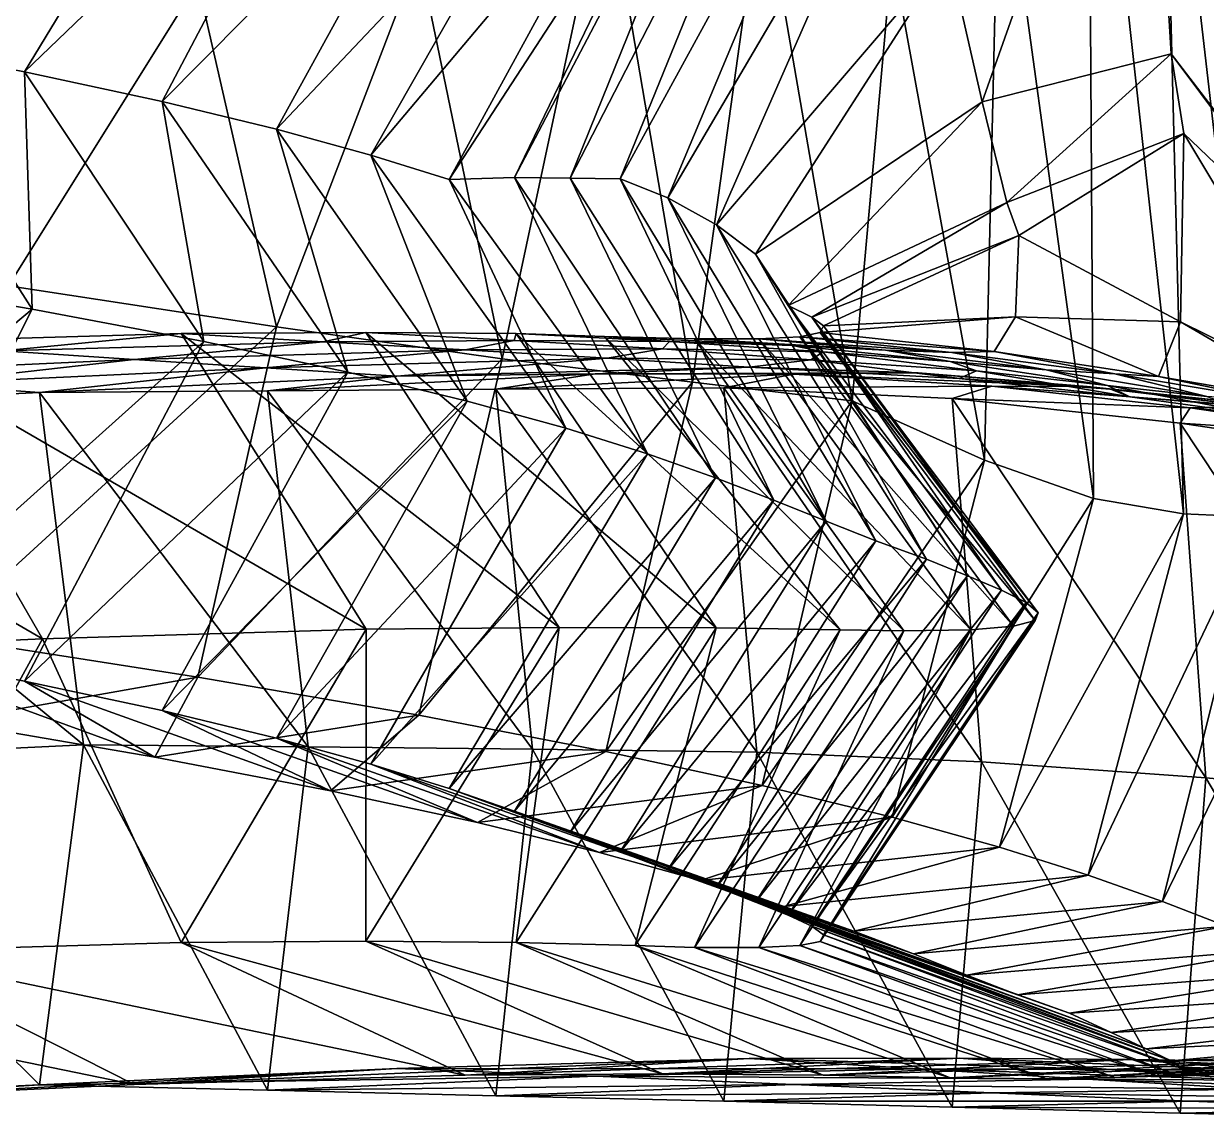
# Model space of a CAD drawing. Extents: x -4 to 137, y -13 to 10.
# Drawn here: x 51.8 to 58.05, y -12.16 to -6.37 of the extents above; entities that cross this region are included whole.
import ezdxf

# ---------------------------------------------------------------- set-up
doc = ezdxf.new("R2010")
doc.units = 0
doc.header["$MEASUREMENT"] = 0

msp = doc.modelspace()

# ---------------------------------------------------------------- linework, layer by layer
for points in [[(58.405579, -4.989332, -25.218061), (58.59613, -6.837533, -23.843334), (57.546005, -2.609344, -25.00547)], [(57.730637, -4.331309, -23.98254), (57.546005, -2.609344, -25.00547), (58.59613, -6.837533, -23.843334)], [(56.865158, -6.782121, -24.372002), (56.686417, -5.998352, -25.459578), (57.730637, -4.331309, -23.98254)], [(57.730637, -4.331309, -23.98254), (57.8638, -6.528424, -22.833847), (56.865158, -6.782121, -24.372002)], [(58.59613, -6.837533, -23.843334), (58.733543, -7.662819, -22.488863), (57.730637, -4.331309, -23.98254)], [(57.8638, -6.528424, -22.833847), (57.730637, -4.331309, -23.98254), (58.733543, -7.662819, -22.488863)], [(56.955917, -5.260393, -33.84515), (57.452751, -8.878131, -34.352871), (57.425316, -4.379714, -32.60836)], [(57.928406, -8.960298, -33.213966), (57.425316, -4.379714, -32.60836), (57.452751, -8.878131, -34.352871)], [(57.425316, -4.379714, -32.60836), (57.928406, -8.960298, -33.213966), (57.817444, -4.578984, -31.468891)], [(58.324554, -8.977098, -32.041355), (57.817444, -4.578984, -31.468891), (57.928406, -8.960298, -33.213966)], [(57.817444, -4.578984, -31.468891), (58.324554, -8.977098, -32.041355), (58.153168, -5.216606, -30.347519)], [(55.36927, -5.162689, -31.052677), (55.674721, -4.737653, -29.930334), (54.392487, -7.181582, -31.127708)], [(54.687866, -7.184861, -30.096741), (54.392487, -7.181582, -31.127708), (55.674721, -4.737653, -29.930334)], [(55.674721, -4.737653, -29.930334), (55.947861, -4.736473, -28.824186), (54.687866, -7.184861, -30.096741)], [(54.951965, -7.189312, -29.033722), (54.687866, -7.184861, -30.096741), (55.947861, -4.736473, -28.824186)], [(55.947861, -4.736473, -28.824186), (56.207687, -4.888609, -27.698906), (54.951965, -7.189312, -29.033722)], [(55.203217, -7.288986, -27.946186), (54.951965, -7.189312, -29.033722), (56.207687, -4.888609, -27.698906)], [(56.207687, -4.888609, -27.698906), (56.473175, -5.123764, -26.542622), (55.203217, -7.288986, -27.946186)], [(52.692467, -5.156517, -36.0397), (53.44442, -5.045809, -35.06707), (51.804138, -6.622512, -35.858421)], [(52.53125, -6.779742, -34.954033), (51.804138, -6.622512, -35.858421), (53.44442, -5.045809, -35.06707)], [(53.44442, -5.045809, -35.06707), (54.069077, -5.228069, -34.113453), (52.53125, -6.779742, -34.954033)], [(55.45993, -7.431946, -26.82456), (55.203217, -7.288986, -27.946186), (56.473175, -5.123764, -26.542622)], [(56.473175, -5.123764, -26.542622), (56.686417, -5.998352, -25.459578), (55.45993, -7.431946, -26.82456)], [(51.79422, -5.171765, -36.989464), (52.692467, -5.156517, -36.0397), (50.935577, -6.454205, -36.750275)], [(51.804138, -6.622512, -35.858421), (50.935577, -6.454205, -36.750275), (52.692467, -5.156517, -36.0397)], [(55.012512, -5.424488, -32.126053), (55.36927, -5.162689, -31.052677), (54.047531, -7.192415, -32.131638)], [(54.392487, -7.181582, -31.127708), (54.047531, -7.192415, -32.131638), (55.36927, -5.162689, -31.052677)], [(53.135284, -6.926709, -34.033722), (52.53125, -6.779742, -34.954033), (54.069077, -5.228069, -34.113453)], [(54.069077, -5.228069, -34.113453), (54.585449, -5.393074, -33.138866), (53.135284, -6.926709, -34.033722)], [(56.388359, -6.000318, -35.040268), (56.876038, -8.675271, -35.455246), (56.955917, -5.260393, -33.84515)], [(57.452751, -8.878131, -34.352871), (56.955917, -5.260393, -33.84515), (56.876038, -8.675271, -35.455246)], [(53.634583, -7.064089, -33.094067), (53.135284, -6.926709, -34.033722), (54.585449, -5.393074, -33.138866)], [(54.585449, -5.393074, -33.138866), (55.012512, -5.424488, -32.126053), (53.634583, -7.064089, -33.094067)], [(54.047531, -7.192415, -32.131638), (53.634583, -7.064089, -33.094067), (55.012512, -5.424488, -32.126053)], [(53.887985, -6.007022, -38.25573), (54.32695, -8.141006, -38.669388), (54.875275, -5.570808, -37.14743)], [(55.334053, -8.264103, -37.605446), (54.875275, -5.570808, -37.14743), (54.32695, -8.141006, -38.669388)], [(54.875275, -5.570808, -37.14743), (55.334053, -8.264103, -37.605446), (55.701782, -5.613574, -36.082237)], [(56.176849, -8.362598, -36.525738), (55.701782, -5.613574, -36.082237), (55.334053, -8.264103, -37.605446)], [(55.701782, -5.613574, -36.082237), (56.176849, -8.362598, -36.525738), (56.388359, -6.000318, -35.040268)], [(51.347519, -5.93324, -40.338554), (51.719368, -7.753761, -40.767757), (52.719032, -6.151176, -39.32082)], [(55.666138, -7.587431, -25.702774), (55.45993, -7.431946, -26.82456), (56.686417, -5.998352, -25.459578)], [(56.686417, -5.998352, -25.459578), (56.865158, -6.782121, -24.372002), (55.666138, -7.587431, -25.702774)], [(52.719032, -6.151176, -39.32082), (53.135315, -7.971803, -39.718105), (53.887985, -6.007022, -38.25573)], [(54.32695, -8.141006, -38.669388), (53.887985, -6.007022, -38.25573), (53.135315, -7.971803, -39.718105)], [(56.876038, -8.675271, -35.455246), (56.388359, -6.000318, -35.040268), (56.176849, -8.362598, -36.525738)], [(53.135315, -7.971803, -39.718105), (52.719032, -6.151176, -39.32082), (51.719368, -7.753761, -40.767757)], [(51.844864, -7.877126, -37.490669), (50.770691, -7.69505, -38.426392), (50.935577, -6.454205, -36.750275)], [(50.935577, -6.454205, -36.750275), (51.804138, -6.622512, -35.858421), (51.844864, -7.877126, -37.490669)], [(56.994049, -7.314048, -23.255314), (56.865158, -6.782121, -24.372002), (57.8638, -6.528424, -22.833847)], [(57.8638, -6.528424, -22.833847), (57.929626, -6.949775, -21.637478), (56.994049, -7.314048, -23.255314)], [(58.733543, -7.662819, -22.488863), (58.803314, -7.785913, -21.251177), (57.8638, -6.528424, -22.833847)], [(57.929626, -6.949775, -21.637478), (57.8638, -6.528424, -22.833847), (58.803314, -7.785913, -21.251177)], [(52.752106, -8.049047, -36.545555), (51.844864, -7.877126, -37.490669), (51.804138, -6.622512, -35.858421)], [(51.804138, -6.622512, -35.858421), (52.53125, -6.779742, -34.954033), (52.752106, -8.049047, -36.545555)], [(53.511566, -8.211172, -35.587395), (52.752106, -8.049047, -36.545555), (52.53125, -6.779742, -34.954033)], [(52.53125, -6.779742, -34.954033), (53.135284, -6.926709, -34.033722), (53.511566, -8.211172, -35.587395)], [(55.838959, -7.859208, -24.600492), (55.666138, -7.587431, -25.702774), (56.865158, -6.782121, -24.372002)], [(56.865158, -6.782121, -24.372002), (56.994049, -7.314048, -23.255314), (55.838959, -7.859208, -24.600492)], [(54.142487, -8.363867, -34.612534), (53.511566, -8.211172, -35.587395), (53.135284, -6.926709, -34.033722)], [(53.135284, -6.926709, -34.033722), (53.634583, -7.064089, -33.094067), (54.142487, -8.363867, -34.612534)], [(57.05777, -7.48804, -22.095718), (56.994049, -7.314048, -23.255314), (57.929626, -6.949775, -21.637478)], [(57.929626, -6.949775, -21.637478), (57.912285, -7.944373, -20.577213), (57.05777, -7.48804, -22.095718)], [(57.912285, -7.944373, -20.577213), (57.929626, -6.949775, -21.637478), (58.786148, -8.376158, -20.141785)], [(58.803314, -7.785913, -21.251177), (58.786148, -8.376158, -20.141785), (57.929626, -6.949775, -21.637478)], [(54.664032, -8.507484, -33.617325), (54.142487, -8.363867, -34.612534), (53.634583, -7.064089, -33.094067)], [(53.634583, -7.064089, -33.094067), (54.047531, -7.192415, -32.131638), (54.664032, -8.507484, -33.617325)], [(54.047531, -7.192415, -32.131638), (54.392487, -7.181582, -31.127708), (55.095367, -8.642395, -32.598106)], [(55.455688, -8.768948, -31.55122), (55.095367, -8.642395, -32.598106), (54.392487, -7.181582, -31.127708)], [(54.392487, -7.181582, -31.127708), (54.687866, -7.184861, -30.096741), (55.455688, -8.768948, -31.55122)], [(55.764191, -8.887507, -30.473021), (55.455688, -8.768948, -31.55122), (54.687866, -7.184861, -30.096741)], [(54.687866, -7.184861, -30.096741), (54.951965, -7.189312, -29.033722), (55.764191, -8.887507, -30.473021)], [(55.095367, -8.642395, -32.598106), (54.664032, -8.507484, -33.617325), (54.047531, -7.192415, -32.131638)], [(56.04007, -8.998441, -29.359844), (55.764191, -8.887507, -30.473021), (54.951965, -7.189312, -29.033722)], [(54.951965, -7.189312, -29.033722), (55.203217, -7.288986, -27.946186), (56.04007, -8.998441, -29.359844)], [(56.30249, -9.102099, -28.208042), (56.04007, -8.998441, -29.359844), (55.203217, -7.288986, -27.946186)], [(55.203217, -7.288986, -27.946186), (55.45993, -7.431946, -26.82456), (56.30249, -9.102099, -28.208042)], [(55.963593, -7.919748, -23.487137), (55.838959, -7.859208, -24.600492), (56.994049, -7.314048, -23.255314)], [(56.994049, -7.314048, -23.255314), (57.05777, -7.48804, -22.095718), (55.963593, -7.919748, -23.487137)], [(56.570648, -9.198849, -27.013958), (56.30249, -9.102099, -28.208042), (55.45993, -7.431946, -26.82456)], [(55.45993, -7.431946, -26.82456), (55.666138, -7.587431, -25.702774), (56.570648, -9.198849, -27.013958)], [(56.025208, -7.965646, -22.393549), (55.963593, -7.919748, -23.487137), (57.05777, -7.48804, -22.095718)], [(57.05777, -7.48804, -22.095718), (57.040985, -7.918362, -20.993025), (56.025208, -7.965646, -22.393549)], [(57.040985, -7.918362, -20.993025), (57.05777, -7.48804, -22.095718), (57.912285, -7.944373, -20.577213)], [(56.786018, -9.287285, -25.817177), (56.570648, -9.198849, -27.013958), (55.666138, -7.587431, -25.702774)], [(55.666138, -7.587431, -25.702774), (55.838959, -7.859208, -24.600492), (56.786018, -9.287285, -25.817177)], [(50.770691, -7.69505, -38.426392), (51.844864, -7.877126, -37.490669), (49.907196, -9.502048, -38.011246)], [(51.719368, -7.753761, -40.767757), (51.347519, -9.608102, -40.769165), (53.135315, -7.971803, -39.718105)], [(56.966545, -9.364061, -24.625252), (56.786018, -9.287285, -25.817177), (55.838959, -7.859208, -24.600492)], [(55.838959, -7.859208, -24.600492), (55.963593, -7.919748, -23.487137), (56.966545, -9.364061, -24.625252)], [(50.935577, -9.677971, -37.128025), (49.907196, -9.502048, -38.011246), (51.844864, -7.877126, -37.490669)], [(51.844864, -7.877126, -37.490669), (52.752106, -8.049047, -36.545555), (50.935577, -9.677971, -37.128025)], [(57.096733, -9.429153, -23.446442), (56.966545, -9.364061, -24.625252), (55.963593, -7.919748, -23.487137)], [(55.963593, -7.919748, -23.487137), (56.025208, -7.965646, -22.393549), (57.096733, -9.429153, -23.446442)], [(56.008972, -8.000262, -21.325891), (56.025208, -7.965646, -22.393549), (57.040985, -7.918362, -20.993025)], [(57.040985, -7.918362, -20.993025), (56.928368, -8.101231, -19.992151), (56.008972, -8.000262, -21.325891)], [(56.928368, -8.101231, -19.992151), (57.040985, -7.918362, -20.993025), (57.795944, -8.234324, -19.580931)], [(57.912285, -7.944373, -20.577213), (57.795944, -8.234324, -19.580931), (57.040985, -7.918362, -20.993025)], [(52.719032, -9.822453, -39.751015), (53.135315, -7.971803, -39.718105), (51.347519, -9.608102, -40.769165)], [(53.135315, -7.971803, -39.718105), (52.719032, -9.822453, -39.751015), (54.32695, -8.141006, -38.669388)], [(56.025208, -7.965646, -22.393549), (56.008972, -8.000262, -21.325891), (57.161095, -9.482532, -22.289009)], [(57.161095, -9.482532, -22.289009), (57.096733, -9.429153, -23.446442), (56.025208, -7.965646, -22.393549)], [(57.795944, -8.234324, -19.580931), (57.912285, -7.944373, -20.577213), (58.663513, -8.381534, -19.285978)], [(58.786148, -8.376158, -20.141785), (58.663513, -8.381534, -19.285978), (57.912285, -7.944373, -20.577213)], [(50.994118, -8.054233, -14.796597), (49.332275, -8.130733, -14.252637), (51.898849, -9.620147, -14.273645)], [(51.804138, -9.843687, -36.23587), (50.935577, -9.677971, -37.128025), (52.752106, -8.049047, -36.545555)], [(52.630951, -8.006781, -15.42831), (50.994118, -8.054233, -14.796597), (53.608559, -9.569788, -14.930164)], [(50.994118, -8.054233, -14.796597), (52.630951, -8.006781, -15.42831), (51.688553, -8.09881, -14.175508)], [(51.898849, -9.620147, -14.273645), (53.608559, -9.569788, -14.930164), (50.994118, -8.054233, -14.796597)], [(53.381317, -8.049942, -14.82706), (51.688553, -8.09881, -14.175508), (52.630951, -8.006781, -15.42831)], [(51.688553, -8.09881, -14.175508), (53.381317, -8.049942, -14.82706), (52.382988, -8.143388, -13.693321)], [(52.752106, -8.049047, -36.545555), (53.511566, -8.211172, -35.587395), (51.804138, -9.843687, -36.23587)], [(54.131683, -8.093102, -14.364719), (52.382988, -8.143388, -13.693321), (53.381317, -8.049942, -14.82706)], [(53.607254, -8.000882, -15.951647), (52.630951, -8.006781, -15.42831), (54.628326, -9.560458, -15.482784)], [(52.630951, -8.006781, -15.42831), (53.607254, -8.000882, -15.951647), (53.381317, -8.049942, -14.82706)], [(53.608559, -9.569788, -14.930164), (54.628326, -9.560458, -15.482784), (52.630951, -8.006781, -15.42831)], [(54.390976, -8.043903, -15.511402), (53.381317, -8.049942, -14.82706), (53.607254, -8.000882, -15.951647)], [(53.381317, -8.049942, -14.82706), (54.390976, -8.043903, -15.511402), (54.131683, -8.093102, -14.364719)], [(54.401917, -8.006366, -16.690981), (53.607254, -8.000882, -15.951647), (55.458374, -9.561884, -16.25675)], [(54.628326, -9.560458, -15.482784), (55.458374, -9.561884, -16.25675), (53.607254, -8.000882, -15.951647)], [(53.607254, -8.000882, -15.951647), (54.401917, -8.006366, -16.690981), (54.390976, -8.043903, -15.511402)], [(55.174713, -8.086925, -15.071161), (54.131683, -8.093102, -14.364719), (54.390976, -8.043903, -15.511402)], [(55.212814, -8.049373, -16.277727), (54.390976, -8.043903, -15.511402), (54.401917, -8.006366, -16.690981)], [(54.390976, -8.043903, -15.511402), (55.212814, -8.049373, -16.277727), (55.174713, -8.086925, -15.071161)], [(54.86908, -8.022476, -17.500822), (54.401917, -8.006366, -16.690981), (56.114197, -9.572714, -17.111652)], [(55.458374, -9.561884, -16.25675), (56.114197, -9.572714, -17.111652), (54.401917, -8.006366, -16.690981)], [(54.401917, -8.006366, -16.690981), (54.86908, -8.022476, -17.500822), (55.212814, -8.049373, -16.277727)], [(55.34494, -8.034047, -18.376648), (54.86908, -8.022476, -17.500822), (56.450546, -9.578332, -18.03828)], [(56.114197, -9.572714, -17.111652), (56.450546, -9.578332, -18.03828), (54.86908, -8.022476, -17.500822)], [(54.86908, -8.022476, -17.500822), (55.34494, -8.034047, -18.376648), (55.862122, -8.06915, -17.119743)], [(55.862122, -8.06915, -17.119743), (55.212814, -8.049373, -16.277727), (54.86908, -8.022476, -17.500822)], [(56.023697, -8.103693, -15.865801), (55.174713, -8.086925, -15.071161), (55.212814, -8.049373, -16.277727)], [(55.212814, -8.049373, -16.277727), (55.862122, -8.06915, -17.119743), (56.023697, -8.103693, -15.865801)], [(55.683685, -8.034584, -19.311689), (55.34494, -8.034047, -18.376648), (56.804359, -9.572096, -19.027592)], [(56.450546, -9.578332, -18.03828), (56.804359, -9.572096, -19.027592), (55.34494, -8.034047, -18.376648)], [(55.34494, -8.034047, -18.376648), (55.683685, -8.034584, -19.311689), (56.354263, -8.094984, -18.03216)], [(56.354263, -8.094984, -18.03216), (55.862122, -8.06915, -17.119743), (55.34494, -8.034047, -18.376648)], [(55.900085, -8.023815, -20.298113), (55.683685, -8.034584, -19.311689), (57.030388, -9.554029, -20.071323)], [(55.683685, -8.034584, -19.311689), (55.900085, -8.023815, -20.298113), (56.704575, -8.106396, -18.999344)], [(56.804359, -9.572096, -19.027592), (57.030388, -9.554029, -20.071323), (55.683685, -8.034584, -19.311689)], [(56.704575, -8.106396, -18.999344), (56.354263, -8.094984, -18.03216), (55.683685, -8.034584, -19.311689)], [(56.008972, -8.000262, -21.325891), (55.900085, -8.023815, -20.298113), (57.144142, -9.524167, -21.161219)], [(55.900085, -8.023815, -20.298113), (56.008972, -8.000262, -21.325891), (56.928368, -8.101231, -19.992151)], [(57.030388, -9.554029, -20.071323), (57.144142, -9.524167, -21.161219), (55.900085, -8.023815, -20.298113)], [(56.928368, -8.101231, -19.992151), (56.704575, -8.106396, -18.999344), (55.900085, -8.023815, -20.298113)], [(57.144142, -9.524167, -21.161219), (57.161095, -9.482532, -22.289009), (56.008972, -8.000262, -21.325891)], [(52.382988, -8.143388, -13.693321), (50.607574, -8.224941, -13.113682), (51.688553, -8.09881, -14.175508)], [(52.382988, -8.143388, -13.693321), (54.131683, -8.093102, -14.364719), (53.077415, -8.187965, -13.211142)], [(54.88205, -8.136263, -13.90238), (53.077415, -8.187965, -13.211142), (54.131683, -8.093102, -14.364719)], [(54.131683, -8.093102, -14.364719), (55.174713, -8.086925, -15.071161), (54.88205, -8.136263, -13.90238)], [(55.958435, -8.144954, -14.632682), (54.88205, -8.136263, -13.90238), (55.174713, -8.086925, -15.071161)], [(55.174713, -8.086925, -15.071161), (56.023697, -8.103693, -15.865801), (55.958435, -8.144954, -14.632682)], [(55.862122, -8.06915, -17.119743), (56.354263, -8.094984, -18.03216), (56.694473, -8.154588, -16.743202)], [(56.694473, -8.154588, -16.743202), (56.023697, -8.103693, -15.865801), (55.862122, -8.06915, -17.119743)], [(56.834579, -8.202966, -15.459139), (55.958435, -8.144954, -14.632682), (56.023697, -8.103693, -15.865801)], [(56.023697, -8.103693, -15.865801), (56.694473, -8.154588, -16.743202), (56.834579, -8.202966, -15.459139)], [(56.354263, -8.094984, -18.03216), (56.704575, -8.106396, -18.999344), (57.202866, -8.199284, -17.692751)], [(57.202866, -8.199284, -17.692751), (56.694473, -8.154588, -16.743202), (56.354263, -8.094984, -18.03216)], [(56.704575, -8.106396, -18.999344), (56.928368, -8.101231, -19.992151), (57.564751, -8.219863, -18.682467)], [(57.564751, -8.219863, -18.682467), (57.202866, -8.199284, -17.692751), (56.704575, -8.106396, -18.999344)], [(57.795944, -8.234324, -19.580931), (57.564751, -8.219863, -18.682467), (56.928368, -8.101231, -19.992151)], [(50.163033, -9.699183, -13.708048), (51.898849, -9.620147, -14.273645), (49.332275, -8.130733, -14.252637)], [(50.607574, -8.224941, -13.113682), (52.382988, -8.143388, -13.693321), (51.245216, -8.272045, -12.613659)], [(53.077415, -8.187965, -13.211142), (51.245216, -8.272045, -12.613659), (52.382988, -8.143388, -13.693321)], [(53.887985, -10.024831, -38.726528), (54.32695, -8.141006, -38.669388), (52.719032, -9.822453, -39.751015)], [(53.077415, -8.187965, -13.211142), (54.88205, -8.136263, -13.90238), (53.771843, -8.232543, -12.728968)], [(55.632416, -8.185217, -13.440725), (53.771843, -8.232543, -12.728968), (54.88205, -8.136263, -13.90238)], [(53.771843, -8.232543, -12.728968), (55.632416, -8.185217, -13.440725), (54.819954, -8.219916, -12.844183)], [(54.32695, -8.141006, -38.669388), (53.887985, -10.024831, -38.726528), (55.334053, -8.264103, -37.605446)], [(56.525475, -8.214478, -13.525805), (54.819954, -8.219916, -12.844183), (55.632416, -8.185217, -13.440725)], [(54.88205, -8.136263, -13.90238), (55.958435, -8.144954, -14.632682), (55.632416, -8.185217, -13.440725)], [(56.742172, -8.244411, -14.199054), (55.632416, -8.185217, -13.440725), (55.958435, -8.144954, -14.632682)], [(55.632416, -8.185217, -13.440725), (56.742172, -8.244411, -14.199054), (56.525475, -8.214478, -13.525805)], [(55.958435, -8.144954, -14.632682), (56.834579, -8.202966, -15.459139), (56.742172, -8.244411, -14.199054)], [(56.694473, -8.154588, -16.743202), (57.202866, -8.199284, -17.692751), (57.52681, -8.281008, -16.371466)], [(57.52681, -8.281008, -16.371466), (56.834579, -8.202966, -15.459139), (56.694473, -8.154588, -16.743202)], [(51.245216, -8.272045, -12.613659), (53.077415, -8.187965, -13.211142), (51.882858, -8.31915, -12.113636)], [(52.53125, -9.999532, -35.331326), (51.804138, -9.843687, -36.23587), (53.511566, -8.211172, -35.587395)], [(53.771843, -8.232543, -12.728968), (51.882858, -8.31915, -12.113636), (53.077415, -8.187965, -13.211142)], [(51.882858, -8.31915, -12.113636), (53.771843, -8.232543, -12.728968), (53.088379, -8.309832, -12.25908)], [(53.511566, -8.211172, -35.587395), (54.142487, -8.363867, -34.612534), (52.53125, -9.999532, -35.331326)], [(54.819954, -8.219916, -12.844183), (53.088379, -8.309832, -12.25908), (53.771843, -8.232543, -12.728968)], [(53.088379, -8.309832, -12.25908), (54.819954, -8.219916, -12.844183), (54.2939, -8.300515, -12.404529)], [(55.868057, -8.221081, -12.961018), (54.2939, -8.300515, -12.404529), (54.819954, -8.219916, -12.844183)], [(54.2939, -8.300515, -12.404529), (55.868057, -8.221081, -12.961018), (55.49942, -8.293646, -12.550266)], [(54.819954, -8.219916, -12.844183), (56.525475, -8.214478, -13.525805), (55.868057, -8.221081, -12.961018)], [(56.916153, -8.283936, -13.085084), (55.49942, -8.293646, -12.550266), (55.868057, -8.221081, -12.961018)], [(57.418533, -8.286179, -13.615866), (55.868057, -8.221081, -12.961018), (56.525475, -8.214478, -13.525805)], [(55.868057, -8.221081, -12.961018), (57.418533, -8.286179, -13.615866), (56.916153, -8.283936, -13.085084)], [(57.542747, -8.300784, -14.25233), (56.525475, -8.214478, -13.525805), (56.742172, -8.244411, -14.199054)], [(56.525475, -8.214478, -13.525805), (57.542747, -8.300784, -14.25233), (57.418533, -8.286179, -13.615866)], [(57.645462, -8.341807, -15.057117), (56.742172, -8.244411, -14.199054), (56.834579, -8.202966, -15.459139)], [(56.742172, -8.244411, -14.199054), (57.645462, -8.341807, -15.057117), (57.542747, -8.300784, -14.25233)], [(56.834579, -8.202966, -15.459139), (57.52681, -8.281008, -16.371466), (57.645462, -8.341807, -15.057117)], [(57.202866, -8.199284, -17.692751), (57.564751, -8.219863, -18.682467), (58.051476, -8.339053, -17.357498)], [(58.051476, -8.339053, -17.357498), (57.52681, -8.281008, -16.371466), (57.202866, -8.199284, -17.692751)], [(57.564751, -8.219863, -18.682467), (57.795944, -8.234324, -19.580931), (58.424927, -8.364942, -18.372812)], [(58.424927, -8.364942, -18.372812), (58.051476, -8.339053, -17.357498), (57.564751, -8.219863, -18.682467)], [(58.663513, -8.381534, -19.285978), (58.424927, -8.364942, -18.372812), (57.795944, -8.234324, -19.580931)], [(51.882858, -8.31915, -12.113636), (49.961136, -8.411933, -11.583415), (51.245216, -8.272045, -12.613659)], [(53.088379, -8.309832, -12.25908), (53.302109, -10.192309, -12.186357), (51.882858, -8.31915, -12.113636)], [(54.2939, -8.300515, -12.404529), (54.488197, -10.203967, -12.318792), (53.088379, -8.309832, -12.25908)], [(53.302109, -10.192309, -12.186357), (53.088379, -8.309832, -12.25908), (54.488197, -10.203967, -12.318792)], [(54.875275, -10.215626, -37.691704), (55.334053, -8.264103, -37.605446), (53.887985, -10.024831, -38.726528)], [(55.49942, -8.293646, -12.550266), (55.674286, -10.219275, -12.451658), (54.2939, -8.300515, -12.404529)], [(54.488197, -10.203967, -12.318792), (54.2939, -8.300515, -12.404529), (55.674286, -10.219275, -12.451658)], [(55.334053, -8.264103, -37.605446), (54.875275, -10.215626, -37.691704), (56.176849, -8.362598, -36.525738)], [(55.49942, -8.293646, -12.550266), (56.916153, -8.283936, -13.085084), (56.704941, -8.350142, -12.703425)], [(56.704941, -8.350142, -12.703425), (56.860382, -10.270336, -12.588712), (55.49942, -8.293646, -12.550266)], [(55.674286, -10.219275, -12.451658), (55.49942, -8.293646, -12.550266), (56.860382, -10.270336, -12.588712)], [(57.964264, -8.399977, -13.215382), (56.704941, -8.350142, -12.703425), (56.916153, -8.283936, -13.085084)], [(58.311584, -8.391808, -13.709893), (56.916153, -8.283936, -13.085084), (57.418533, -8.286179, -13.615866)], [(56.916153, -8.283936, -13.085084), (58.311584, -8.391808, -13.709893), (57.964264, -8.399977, -13.215382)], [(58.343323, -8.383612, -14.308704), (57.418533, -8.286179, -13.615866), (57.542747, -8.300784, -14.25233)], [(57.418533, -8.286179, -13.615866), (58.343323, -8.383612, -14.308704), (58.311584, -8.391808, -13.709893)], [(57.52681, -8.281008, -16.371466), (58.051476, -8.339053, -17.357498), (58.359154, -8.439833, -16.003527)], [(58.359154, -8.439833, -16.003527), (57.645462, -8.341807, -15.057117), (57.52681, -8.281008, -16.371466)], [(58.370773, -8.401948, -15.071013), (57.542747, -8.300784, -14.25233), (57.645462, -8.341807, -15.057117)], [(57.542747, -8.300784, -14.25233), (58.370773, -8.401948, -15.071013), (58.343323, -8.383612, -14.308704)], [(51.882858, -8.31915, -12.113636), (52.116013, -10.180651, -12.053925), (49.961136, -8.411933, -11.583415)], [(52.116013, -10.180651, -12.053925), (51.882858, -8.31915, -12.113636), (53.302109, -10.192309, -12.186357)], [(53.135284, -10.145842, -34.410934), (52.53125, -9.999532, -35.331326), (54.142487, -8.363867, -34.612534)], [(54.142487, -8.363867, -34.612534), (54.664032, -8.507484, -33.617325), (53.135284, -10.145842, -34.410934)], [(55.701782, -10.395231, -36.64254), (56.176849, -8.362598, -36.525738), (54.875275, -10.215626, -37.691704)], [(56.176849, -8.362598, -36.525738), (55.701782, -10.395231, -36.64254), (56.876038, -8.675271, -35.455246)], [(56.704941, -8.350142, -12.703425), (57.964264, -8.399977, -13.215382), (57.910461, -8.479946, -12.865177)], [(57.910461, -8.479946, -12.865177), (58.046471, -10.354887, -12.729691), (56.704941, -8.350142, -12.703425)], [(56.860382, -10.270336, -12.588712), (56.704941, -8.350142, -12.703425), (58.046471, -10.354887, -12.729691)], [(57.645462, -8.341807, -15.057117), (58.359154, -8.439833, -16.003527), (58.370773, -8.401948, -15.071013)], [(50.164528, -10.274406, -11.515416), (49.961136, -8.411933, -11.583415), (52.116013, -10.180651, -12.053925)], [(59.008896, -8.553462, -13.348185), (57.910461, -8.479946, -12.865177), (57.964264, -8.399977, -13.215382)], [(59.195267, -8.518986, -13.801714), (57.964264, -8.399977, -13.215382), (58.311584, -8.391808, -13.709893)], [(57.964264, -8.399977, -13.215382), (59.195267, -8.518986, -13.801714), (59.008896, -8.553462, -13.348185)], [(57.910461, -8.479946, -12.865177), (59.008896, -8.553462, -13.348185), (59.109665, -8.658667, -13.028411)], [(59.109665, -8.658667, -13.028411), (59.222214, -10.460965, -12.86475), (57.910461, -8.479946, -12.865177)], [(58.046471, -10.354887, -12.729691), (57.910461, -8.479946, -12.865177), (59.222214, -10.460965, -12.86475)], [(53.634583, -10.282954, -33.471245), (53.135284, -10.145842, -34.410934), (54.664032, -8.507484, -33.617325)], [(54.664032, -8.507484, -33.617325), (55.095367, -8.642395, -32.598106), (53.634583, -10.282954, -33.471245)], [(54.047531, -10.411209, -32.508812), (53.634583, -10.282954, -33.471245), (55.095367, -8.642395, -32.598106)], [(55.095367, -8.642395, -32.598106), (55.455688, -8.768948, -31.55122), (54.047531, -10.411209, -32.508812)], [(56.388359, -10.564036, -35.575035), (56.876038, -8.675271, -35.455246), (55.701782, -10.395231, -36.64254)], [(56.876038, -8.675271, -35.455246), (56.388359, -10.564036, -35.575035), (57.452751, -8.878131, -34.352871)], [(54.392487, -10.530938, -31.52018), (54.047531, -10.411209, -32.508812), (55.455688, -8.768948, -31.55122)], [(55.455688, -8.768948, -31.55122), (55.764191, -8.887507, -30.473021), (54.392487, -10.530938, -31.52018)], [(54.687866, -10.642477, -30.501896), (54.392487, -10.530938, -31.52018), (55.764191, -8.887507, -30.473021)], [(55.764191, -8.887507, -30.473021), (56.04007, -8.998441, -29.359844), (54.687866, -10.642477, -30.501896)], [(56.955917, -10.722437, -34.485176), (57.452751, -8.878131, -34.352871), (56.388359, -10.564036, -35.575035)], [(57.452751, -8.878131, -34.352871), (56.955917, -10.722437, -34.485176), (57.928406, -8.960298, -33.213966)], [(54.951965, -10.746169, -29.450506), (54.687866, -10.642477, -30.501896), (56.04007, -8.998441, -29.359844)], [(56.04007, -8.998441, -29.359844), (56.30249, -9.102099, -28.208042), (54.951965, -10.746169, -29.450506)], [(57.425316, -10.870824, -33.368973), (57.928406, -8.960298, -33.213966), (56.955917, -10.722437, -34.485176)], [(57.928406, -8.960298, -33.213966), (57.425316, -10.870824, -33.368973), (58.324554, -8.977098, -32.041355)], [(57.817444, -11.009588, -32.222416), (58.324554, -8.977098, -32.041355), (57.425316, -10.870824, -33.368973)], [(58.324554, -8.977098, -32.041355), (57.817444, -11.009588, -32.222416), (58.662697, -9.272997, -30.871506)], [(55.203217, -10.842348, -28.362564), (54.951965, -10.746169, -29.450506), (56.30249, -9.102099, -28.208042)], [(56.30249, -9.102099, -28.208042), (56.570648, -9.198849, -27.013958), (55.203217, -10.842348, -28.362564)], [(55.45993, -10.931348, -27.234612), (55.203217, -10.842348, -28.362564), (56.570648, -9.198849, -27.013958)], [(56.570648, -9.198849, -27.013958), (56.786018, -9.287285, -25.817177), (55.45993, -10.931348, -27.234612)], [(55.666138, -11.012018, -26.104061), (55.45993, -10.931348, -27.234612), (56.786018, -9.287285, -25.817177)], [(56.786018, -9.287285, -25.817177), (56.966545, -9.364061, -24.625252), (55.666138, -11.012018, -26.104061)], [(58.153168, -11.139123, -31.041504), (58.662697, -9.272997, -30.871506), (57.817444, -11.009588, -32.222416)], [(55.838959, -11.081117, -24.977688), (55.666138, -11.012018, -26.104061), (56.966545, -9.364061, -24.625252)], [(56.966545, -9.364061, -24.625252), (57.096733, -9.429153, -23.446442), (55.838959, -11.081117, -24.977688)], [(55.963593, -11.13962, -23.855099), (55.838959, -11.081117, -24.977688), (57.096733, -9.429153, -23.446442)], [(57.096733, -9.429153, -23.446442), (57.161095, -9.482532, -22.289009), (55.963593, -11.13962, -23.855099)], [(56.025208, -11.185594, -22.760859), (55.963593, -11.13962, -23.855099), (57.161095, -9.482532, -22.289009)], [(57.161095, -9.482532, -22.289009), (57.144142, -9.524167, -21.161219), (56.025208, -11.185594, -22.760859)], [(53.607254, -11.219701, -16.46751), (54.401917, -11.225168, -17.06806), (54.628326, -9.560458, -15.482784)], [(54.628326, -9.560458, -15.482784), (53.608559, -9.569788, -14.930164), (53.607254, -11.219701, -16.46751)], [(55.458374, -9.561884, -16.25675), (54.628326, -9.560458, -15.482784), (54.401917, -11.225168, -17.06806)], [(54.401917, -11.225168, -17.06806), (55.029785, -11.241267, -17.877993), (55.458374, -9.561884, -16.25675)], [(56.114197, -9.572714, -17.111652), (55.458374, -9.561884, -16.25675), (55.029785, -11.241267, -17.877993)], [(55.900085, -11.241996, -20.672459), (56.008972, -11.219917, -21.69544), (57.030388, -9.554029, -20.071323)], [(57.030388, -9.554029, -20.071323), (56.804359, -9.572096, -19.027592), (55.900085, -11.241996, -20.672459)], [(56.008972, -11.219917, -21.69544), (56.025208, -11.185594, -22.760859), (57.144142, -9.524167, -21.161219)], [(57.144142, -9.524167, -21.161219), (57.030388, -9.554029, -20.071323), (56.008972, -11.219917, -21.69544)], [(51.898849, -9.620147, -14.273645), (50.163033, -9.699183, -13.708048), (50.994118, -11.273085, -15.17327)], [(50.994118, -11.273085, -15.17327), (52.630951, -11.225614, -15.80514), (51.898849, -9.620147, -14.273645)], [(52.719032, -9.822453, -39.751015), (51.347519, -9.608102, -40.769165), (51.393463, -10.057175, -38.927406)], [(53.608559, -9.569788, -14.930164), (51.898849, -9.620147, -14.273645), (52.630951, -11.225614, -15.80514)], [(52.630951, -11.225614, -15.80514), (53.607254, -11.219701, -16.46751), (53.608559, -9.569788, -14.930164)], [(55.029785, -11.241267, -17.877993), (55.34494, -11.25284, -18.75382), (56.114197, -9.572714, -17.111652)], [(56.450546, -9.578332, -18.03828), (56.114197, -9.572714, -17.111652), (55.34494, -11.25284, -18.75382)], [(55.34494, -11.25284, -18.75382), (55.683685, -11.25301, -19.68882), (56.450546, -9.578332, -18.03828)], [(55.683685, -11.25301, -19.68882), (55.900085, -11.241996, -20.672459), (56.804359, -9.572096, -19.027592)], [(56.804359, -9.572096, -19.027592), (56.450546, -9.578332, -18.03828), (55.683685, -11.25301, -19.68882)], [(52.492142, -10.246326, -37.973557), (51.393463, -10.057175, -38.927406), (50.935577, -9.677971, -37.128025)], [(50.935577, -9.677971, -37.128025), (51.804138, -9.843687, -36.23587), (52.492142, -10.246326, -37.973557)], [(51.393463, -10.057175, -38.927406), (52.492142, -10.246326, -37.973557), (52.719032, -9.822453, -39.751015)], [(53.420059, -10.424581, -37.010063), (52.492142, -10.246326, -37.973557), (51.804138, -9.843687, -36.23587)], [(51.804138, -9.843687, -36.23587), (52.53125, -9.999532, -35.331326), (53.420059, -10.424581, -37.010063)], [(53.887985, -10.024831, -38.726528), (52.719032, -9.822453, -39.751015), (52.492142, -10.246326, -37.973557)], [(54.196869, -10.592305, -36.033211), (53.420059, -10.424581, -37.010063), (52.53125, -9.999532, -35.331326)], [(52.53125, -9.999532, -35.331326), (53.135284, -10.145842, -34.410934), (54.196869, -10.592305, -36.033211)], [(52.492142, -10.246326, -37.973557), (53.420059, -10.424581, -37.010063), (53.887985, -10.024831, -38.726528)], [(54.875275, -10.215626, -37.691704), (53.887985, -10.024831, -38.726528), (53.420059, -10.424581, -37.010063)], [(52.116013, -10.180651, -12.053925), (51.882858, -11.977922, -12.542361), (50.164528, -10.274406, -11.515416)], [(51.882858, -11.977922, -12.542361), (52.116013, -10.180651, -12.053925), (53.088379, -12.006981, -12.692305)], [(53.302109, -10.192309, -12.186357), (53.088379, -12.006981, -12.692305), (52.116013, -10.180651, -12.053925)], [(54.842178, -10.749865, -35.039261), (54.196869, -10.592305, -36.033211), (53.135284, -10.145842, -34.410934)], [(53.135284, -10.145842, -34.410934), (53.634583, -10.282954, -33.471245), (54.842178, -10.749865, -35.039261)], [(53.088379, -12.006981, -12.692305), (53.302109, -10.192309, -12.186357), (54.2939, -12.036037, -12.842249)], [(54.488197, -10.203967, -12.318792), (54.2939, -12.036037, -12.842249), (53.302109, -10.192309, -12.186357)], [(53.420059, -10.424581, -37.010063), (54.196869, -10.592305, -36.033211), (54.875275, -10.215626, -37.691704)], [(55.701782, -10.395231, -36.64254), (54.875275, -10.215626, -37.691704), (54.196869, -10.592305, -36.033211)], [(54.2939, -12.036037, -12.842249), (54.488197, -10.203967, -12.318792), (55.49942, -12.065334, -12.992224)], [(55.674286, -10.219275, -12.451658), (55.49942, -12.065334, -12.992224), (54.488197, -10.203967, -12.318792)], [(55.49942, -12.065334, -12.992224), (55.674286, -10.219275, -12.451658), (56.704941, -12.096725, -13.142443)], [(56.860382, -10.270336, -12.588712), (56.704941, -12.096725, -13.142443), (55.674286, -10.219275, -12.451658)], [(49.961136, -12.070705, -12.012142), (50.164528, -10.274406, -11.515416), (51.882858, -11.977922, -12.542361)], [(55.37561, -10.897621, -34.02449), (54.842178, -10.749865, -35.039261), (53.634583, -10.282954, -33.471245)], [(53.634583, -10.282954, -33.471245), (54.047531, -10.411209, -32.508812), (55.37561, -10.897621, -34.02449)], [(56.704941, -12.096725, -13.142443), (56.860382, -10.270336, -12.588712), (57.910461, -12.127584, -13.292599)], [(58.046471, -10.354887, -12.729691), (57.910461, -12.127584, -13.292599), (56.860382, -10.270336, -12.588712)], [(57.910461, -12.127584, -13.292599), (58.046471, -10.354887, -12.729691), (59.109726, -12.157137, -13.438486)], [(59.222214, -10.460965, -12.86475), (59.109726, -12.157137, -13.438486), (58.046471, -10.354887, -12.729691)], [(55.81678, -11.03594, -32.985168), (55.37561, -10.897621, -34.02449), (54.047531, -10.411209, -32.508812)], [(54.047531, -10.411209, -32.508812), (54.392487, -10.530938, -31.52018), (55.81678, -11.03594, -32.985168)], [(54.196869, -10.592305, -36.033211), (54.842178, -10.749865, -35.039261), (55.701782, -10.395231, -36.64254)], [(56.388359, -10.564036, -35.575035), (55.701782, -10.395231, -36.64254), (54.842178, -10.749865, -35.039261)], [(56.185326, -11.165186, -31.917576), (55.81678, -11.03594, -32.985168), (54.392487, -10.530938, -31.52018)], [(54.392487, -10.530938, -31.52018), (54.687866, -10.642477, -30.501896), (56.185326, -11.165186, -31.917576)], [(54.842178, -10.749865, -35.039261), (55.37561, -10.897621, -34.02449), (56.388359, -10.564036, -35.575035)], [(56.955917, -10.722437, -34.485176), (56.388359, -10.564036, -35.575035), (55.37561, -10.897621, -34.02449)], [(56.50087, -11.285725, -30.817974), (56.185326, -11.165186, -31.917576), (54.687866, -10.642477, -30.501896)], [(54.687866, -10.642477, -30.501896), (54.951965, -10.746169, -29.450506), (56.50087, -11.285725, -30.817974)], [(56.783035, -11.397919, -29.682644), (56.50087, -11.285725, -30.817974), (54.951965, -10.746169, -29.450506)], [(54.951965, -10.746169, -29.450506), (55.203217, -10.842348, -28.362564), (56.783035, -11.397919, -29.682644)], [(55.37561, -10.897621, -34.02449), (55.81678, -11.03594, -32.985168), (56.955917, -10.722437, -34.485176)], [(57.425316, -10.870824, -33.368973), (56.955917, -10.722437, -34.485176), (55.81678, -11.03594, -32.985168)], [(57.051437, -11.502131, -28.507851), (56.783035, -11.397919, -29.682644), (55.203217, -10.842348, -28.362564)], [(55.203217, -10.842348, -28.362564), (55.45993, -10.931348, -27.234612), (57.051437, -11.502131, -28.507851)], [(55.81678, -11.03594, -32.985168), (56.185326, -11.165186, -31.917576), (57.425316, -10.870824, -33.368973)], [(57.817444, -11.009588, -32.222416), (57.425316, -10.870824, -33.368973), (56.185326, -11.165186, -31.917576)], [(57.325714, -11.598733, -27.28986), (57.051437, -11.502131, -28.507851), (55.45993, -10.931348, -27.234612)], [(55.45993, -10.931348, -27.234612), (55.666138, -11.012018, -26.104061), (57.325714, -11.598733, -27.28986)], [(57.546005, -11.700884, -25.945801), (57.325714, -11.598733, -27.28986), (55.666138, -11.012018, -26.104061)], [(55.666138, -11.012018, -26.104061), (55.838959, -11.081117, -24.977688), (57.546005, -11.700884, -25.945801)], [(56.185326, -11.165186, -31.917576), (56.50087, -11.285725, -30.817974), (57.817444, -11.009588, -32.222416)], [(58.153168, -11.139123, -31.041504), (57.817444, -11.009588, -32.222416), (56.50087, -11.285725, -30.817974)], [(57.730637, -11.788861, -24.590111), (57.546005, -11.700884, -25.945801), (55.838959, -11.081117, -24.977688)], [(55.838959, -11.081117, -24.977688), (55.963593, -11.13962, -23.855099), (57.730637, -11.788861, -24.590111)], [(57.8638, -11.850788, -23.318787), (57.730637, -11.788861, -24.590111), (55.963593, -11.13962, -23.855099)], [(55.963593, -11.13962, -23.855099), (56.025208, -11.185594, -22.760859), (57.8638, -11.850788, -23.318787)], [(56.025208, -11.185594, -22.760859), (56.008972, -11.219917, -21.69544), (57.929626, -11.895858, -22.130054)], [(57.929626, -11.895858, -22.130054), (57.8638, -11.850788, -23.318787), (56.025208, -11.185594, -22.760859)], [(56.50087, -11.285725, -30.817974), (56.783035, -11.397919, -29.682644), (58.153168, -11.139123, -31.041504)], [(58.453384, -11.25982, -29.822227), (58.153168, -11.139123, -31.041504), (56.783035, -11.397919, -29.682644)], [(52.630951, -11.225614, -15.80514), (50.994118, -11.273085, -15.17327), (54.131683, -11.926829, -14.813775)], [(53.607254, -11.219701, -16.46751), (52.630951, -11.225614, -15.80514), (55.174713, -11.920643, -15.52028)], [(54.131683, -11.926829, -14.813775), (55.174713, -11.920643, -15.52028), (52.630951, -11.225614, -15.80514)], [(54.401917, -11.225168, -17.06806), (53.607254, -11.219701, -16.46751), (56.023697, -11.926794, -16.313732)], [(55.174713, -11.920643, -15.52028), (56.023697, -11.926794, -16.313732), (53.607254, -11.219701, -16.46751)], [(55.029785, -11.241267, -17.877993), (54.401917, -11.225168, -17.06806), (56.694473, -11.940904, -17.186876)], [(56.023697, -11.926794, -16.313732), (56.694473, -11.940904, -17.186876), (54.401917, -11.225168, -17.06806)], [(55.34494, -11.25284, -18.75382), (55.029785, -11.241267, -17.877993), (57.202866, -11.947277, -18.131931)], [(56.694473, -11.940904, -17.186876), (57.202866, -11.947277, -18.131931), (55.029785, -11.241267, -17.877993)], [(55.900085, -11.241996, -20.672459), (55.683685, -11.25301, -19.68882), (57.795944, -11.931987, -20.104004)], [(56.008972, -11.219917, -21.69544), (55.900085, -11.241996, -20.672459), (57.912285, -11.931948, -20.97624)], [(57.795944, -11.931987, -20.104004), (57.912285, -11.931948, -20.97624), (55.900085, -11.241996, -20.672459)], [(57.912285, -11.931948, -20.97624), (57.929626, -11.895858, -22.130054), (56.008972, -11.219917, -21.69544)], [(50.994118, -11.273085, -15.17327), (49.332275, -11.3496, -14.629183), (52.382988, -11.977123, -14.1423)], [(52.382988, -11.977123, -14.1423), (54.131683, -11.926829, -14.813775), (50.994118, -11.273085, -15.17327)], [(55.683685, -11.25301, -19.68882), (55.34494, -11.25284, -18.75382), (57.564751, -11.939303, -19.140511)], [(57.202866, -11.947277, -18.131931), (57.564751, -11.939303, -19.140511), (55.34494, -11.25284, -18.75382)], [(57.564751, -11.939303, -19.140511), (57.795944, -11.931987, -20.104004), (55.683685, -11.25301, -19.68882)], [(56.783035, -11.397919, -29.682644), (57.051437, -11.502131, -28.507851), (58.453384, -11.25982, -29.822227)], [(58.738968, -11.372069, -28.560593), (58.453384, -11.25982, -29.822227), (57.051437, -11.502131, -28.507851)], [(50.607574, -12.058683, -13.562593), (52.382988, -11.977123, -14.1423), (49.332275, -11.3496, -14.629183)], [(57.051437, -11.502131, -28.507851), (57.325714, -11.598733, -27.28986), (58.738968, -11.372069, -28.560593)], [(59.030777, -11.485392, -27.174704), (58.738968, -11.372069, -28.560593), (57.325714, -11.598733, -27.28986)], [(57.325714, -11.598733, -27.28986), (57.546005, -11.700884, -25.945801), (59.030777, -11.485392, -27.174704)], [(59.26516, -11.607815, -25.582975), (59.030777, -11.485392, -27.174704), (57.546005, -11.700884, -25.945801)], [(57.546005, -11.700884, -25.945801), (57.730637, -11.788861, -24.590111), (59.26516, -11.607815, -25.582975)], [(59.478065, -11.703777, -23.864807), (59.26516, -11.607815, -25.582975), (57.730637, -11.788861, -24.590111)], [(57.730637, -11.788861, -24.590111), (57.8638, -11.850788, -23.318787), (59.478065, -11.703777, -23.864807)], [(59.655052, -11.778812, -22.369509), (59.478065, -11.703777, -23.864807), (57.8638, -11.850788, -23.318787)], [(57.8638, -11.850788, -23.318787), (57.929626, -11.895858, -22.130054), (59.655052, -11.778812, -22.369509)], [(59.742447, -11.837207, -21.023155), (59.655052, -11.778812, -22.369509), (57.929626, -11.895858, -22.130054)], [(54.131683, -11.926829, -14.813775), (52.382988, -11.977123, -14.1423), (55.632416, -11.839093, -13.868875)], [(53.771843, -11.891316, -13.157688), (55.632416, -11.839093, -13.868875), (52.382988, -11.977123, -14.1423)], [(55.632416, -11.839093, -13.868875), (53.771843, -11.891316, -13.157688), (56.525475, -11.894158, -13.956982)], [(55.174713, -11.920643, -15.52028), (54.131683, -11.926829, -14.813775), (56.742172, -11.837429, -14.620075)], [(55.632416, -11.839093, -13.868875), (56.742172, -11.837429, -14.620075), (54.131683, -11.926829, -14.813775)], [(56.742172, -11.837429, -14.620075), (57.645462, -11.844586, -15.46756), (55.174713, -11.920643, -15.52028)], [(56.023697, -11.926794, -16.313732), (55.174713, -11.920643, -15.52028), (57.645462, -11.844586, -15.46756)], [(56.742172, -11.837429, -14.620075), (55.632416, -11.839093, -13.868875), (57.542747, -11.89703, -14.673728)], [(56.525475, -11.894158, -13.956982), (57.542747, -11.89703, -14.673728), (55.632416, -11.839093, -13.868875)], [(57.645462, -11.844586, -15.46756), (58.359154, -11.855456, -16.403763), (56.023697, -11.926794, -16.313732)], [(56.694473, -11.940904, -17.186876), (56.023697, -11.926794, -16.313732), (58.359154, -11.855456, -16.403763)], [(57.202866, -11.947277, -18.131931), (56.694473, -11.940904, -17.186876), (58.900078, -11.854395, -17.417786)], [(58.359154, -11.855456, -16.403763), (58.900078, -11.854395, -17.417786), (56.694473, -11.940904, -17.186876)], [(57.645462, -11.844586, -15.46756), (56.742172, -11.837429, -14.620075), (58.370773, -11.9034, -15.481305)], [(57.542747, -11.89703, -14.673728), (58.370773, -11.9034, -15.481305), (56.742172, -11.837429, -14.620075)], [(57.564751, -11.939303, -19.140511), (57.202866, -11.947277, -18.131931), (59.284653, -11.843946, -18.447811)], [(58.900078, -11.854395, -17.417786), (59.284653, -11.843946, -18.447811), (57.202866, -11.947277, -18.131931)], [(59.284653, -11.843946, -18.447811), (59.556122, -11.846252, -19.305145), (57.564751, -11.939303, -19.140511)], [(57.795944, -11.931987, -20.104004), (57.564751, -11.939303, -19.140511), (59.556122, -11.846252, -19.305145)], [(58.359154, -11.855456, -16.403763), (57.645462, -11.844586, -15.46756), (59.023453, -11.909671, -16.373228)], [(58.370773, -11.9034, -15.481305), (59.023453, -11.909671, -16.373228), (57.645462, -11.844586, -15.46756)], [(59.556122, -11.846252, -19.305145), (59.713455, -11.848295, -20.115791), (57.795944, -11.931987, -20.104004)], [(57.912285, -11.931948, -20.97624), (57.795944, -11.931987, -20.104004), (59.713455, -11.848295, -20.115791)], [(57.929626, -11.895858, -22.130054), (57.912285, -11.931948, -20.97624), (59.742447, -11.837207, -21.023155)], [(59.713455, -11.848295, -20.115791), (59.742447, -11.837207, -21.023155), (57.912285, -11.931948, -20.97624)], [(52.382988, -11.977123, -14.1423), (50.607574, -12.058683, -13.562593), (53.771843, -11.891316, -13.157688)], [(51.882858, -11.977922, -12.542361), (53.771843, -11.891316, -13.157688), (50.607574, -12.058683, -13.562593)], [(53.771843, -11.891316, -13.157688), (51.882858, -11.977922, -12.542361), (54.819954, -11.932964, -13.279268)], [(53.088379, -12.006981, -12.692305), (54.819954, -11.932964, -13.279268), (51.882858, -11.977922, -12.542361)], [(54.819954, -11.932964, -13.279268), (53.088379, -12.006981, -12.692305), (55.868057, -11.975835, -13.400993)], [(54.819954, -11.932964, -13.279268), (56.525475, -11.894158, -13.956982), (53.771843, -11.891316, -13.157688)], [(56.525475, -11.894158, -13.956982), (54.819954, -11.932964, -13.279268), (57.418533, -11.949164, -14.045083)], [(55.868057, -11.975835, -13.400993), (57.418533, -11.949164, -14.045083), (54.819954, -11.932964, -13.279268)], [(57.542747, -11.89703, -14.673728), (56.525475, -11.894158, -13.956982), (58.343323, -11.954111, -14.727087)], [(57.418533, -11.949164, -14.045083), (58.343323, -11.954111, -14.727087), (56.525475, -11.894158, -13.956982)], [(58.370773, -11.9034, -15.481305), (57.542747, -11.89703, -14.673728), (59.091827, -11.959504, -15.49615)], [(58.343323, -11.954111, -14.727087), (59.091827, -11.959504, -15.49615), (57.542747, -11.89703, -14.673728)], [(50.607574, -12.058683, -13.562593), (48.801399, -12.145883, -13.064288), (51.882858, -11.977922, -12.542361)], [(49.961136, -12.070705, -12.012142), (51.882858, -11.977922, -12.542361), (48.801399, -12.145883, -13.064288)], [(54.2939, -12.036037, -12.842249), (55.868057, -11.975835, -13.400993), (53.088379, -12.006981, -12.692305)], [(55.868057, -11.975835, -13.400993), (54.2939, -12.036037, -12.842249), (56.916153, -12.020714, -13.522951)], [(57.418533, -11.949164, -14.045083), (55.868057, -11.975835, -13.400993), (58.311584, -12.001939, -14.132921)], [(56.916153, -12.020714, -13.522951), (58.311584, -12.001939, -14.132921), (55.868057, -11.975835, -13.400993)], [(58.343323, -11.954111, -14.727087), (57.418533, -11.949164, -14.045083), (59.137474, -12.00898, -14.779232)], [(58.311584, -12.001939, -14.132921), (59.137474, -12.00898, -14.779232), (57.418533, -11.949164, -14.045083)], [(55.49942, -12.065334, -12.992224), (56.916153, -12.020714, -13.522951), (54.2939, -12.036037, -12.842249)], [(56.916153, -12.020714, -13.522951), (55.49942, -12.065334, -12.992224), (57.964264, -12.064433, -13.644775)], [(58.311584, -12.001939, -14.132921), (56.916153, -12.020714, -13.522951), (59.195732, -12.053369, -14.215951)], [(57.964264, -12.064433, -13.644775), (59.195732, -12.053369, -14.215951), (56.916153, -12.020714, -13.522951)], [(59.195732, -12.053369, -14.215951), (57.964264, -12.064433, -13.644775), (60.035614, -12.116048, -14.261036)], [(56.704941, -12.096725, -13.142443), (57.964264, -12.064433, -13.644775), (55.49942, -12.065334, -12.992224)], [(57.964264, -12.064433, -13.644775), (56.704941, -12.096725, -13.142443), (59.009048, -12.105623, -13.764498)], [(57.910461, -12.127584, -13.292599), (59.009048, -12.105623, -13.764498), (56.704941, -12.096725, -13.142443)], [(59.009048, -12.105623, -13.764498), (57.910461, -12.127584, -13.292599), (60.000641, -12.160911, -13.836918)], [(59.009048, -12.105623, -13.764498), (60.035614, -12.116048, -14.261036), (57.964264, -12.064433, -13.644775)], [(59.109726, -12.157137, -13.438486), (60.000641, -12.160911, -13.836918), (57.910461, -12.127584, -13.292599)]]:
    msp.add_3dface(points)

doc.saveas('drawing.dxf')
